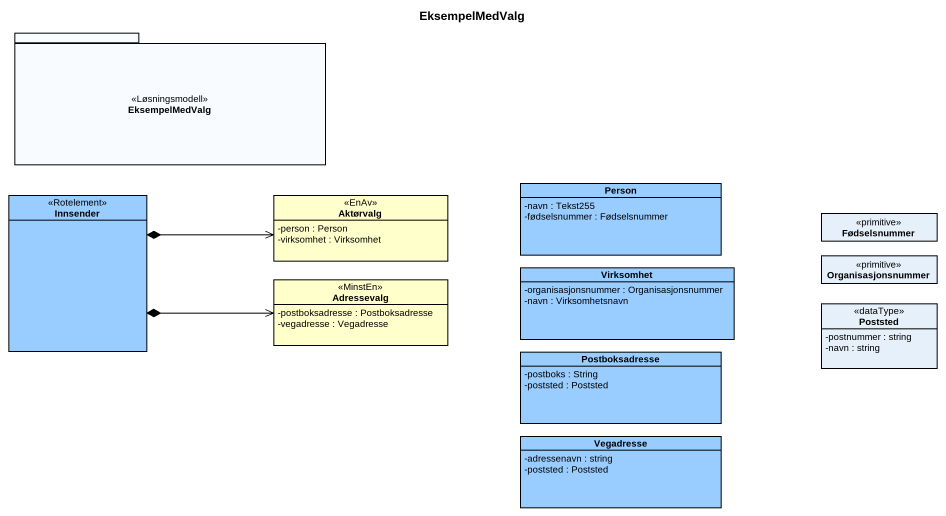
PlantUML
@startuml
title EksempelMedValg
hide circle
hide empty members
skinparam classAttributeIconSize 0
package EksempelMedValg <<Løsningsmodell>> {
}
class "Person" as Person_ #99CCFF {
  -navn : Tekst255
  -fødselsnummer : Fødselsnummer
}
class Innsender <<Rotelement>> #99CCFF
class Aktørvalg <<EnAv>> #FFFFCC {
  -person : Person
  -virksomhet : Virksomhet
}
class Fødselsnummer <<primitive>>
class Organisasjonsnummer <<primitive>>
class Adressevalg <<MinstEn>> #FFFFCC {
  -postboksadresse : Postboksadresse
  -vegadresse : Vegadresse
}
class Virksomhet #99CCFF {
  -organisasjonsnummer : Organisasjonsnummer
  -navn : Virksomhetsnavn
}
class Poststed <<dataType>> {
  -postnummer : string
  -navn : string
}
class Postboksadresse #99CCFF {
  -postboks : String
  -poststed : Poststed
}
class Vegadresse #99CCFF {
  -adressenavn : string
  -poststed : Poststed
}
Innsender *-right-> Aktørvalg
Innsender *-right-> Adressevalg
@enduml
